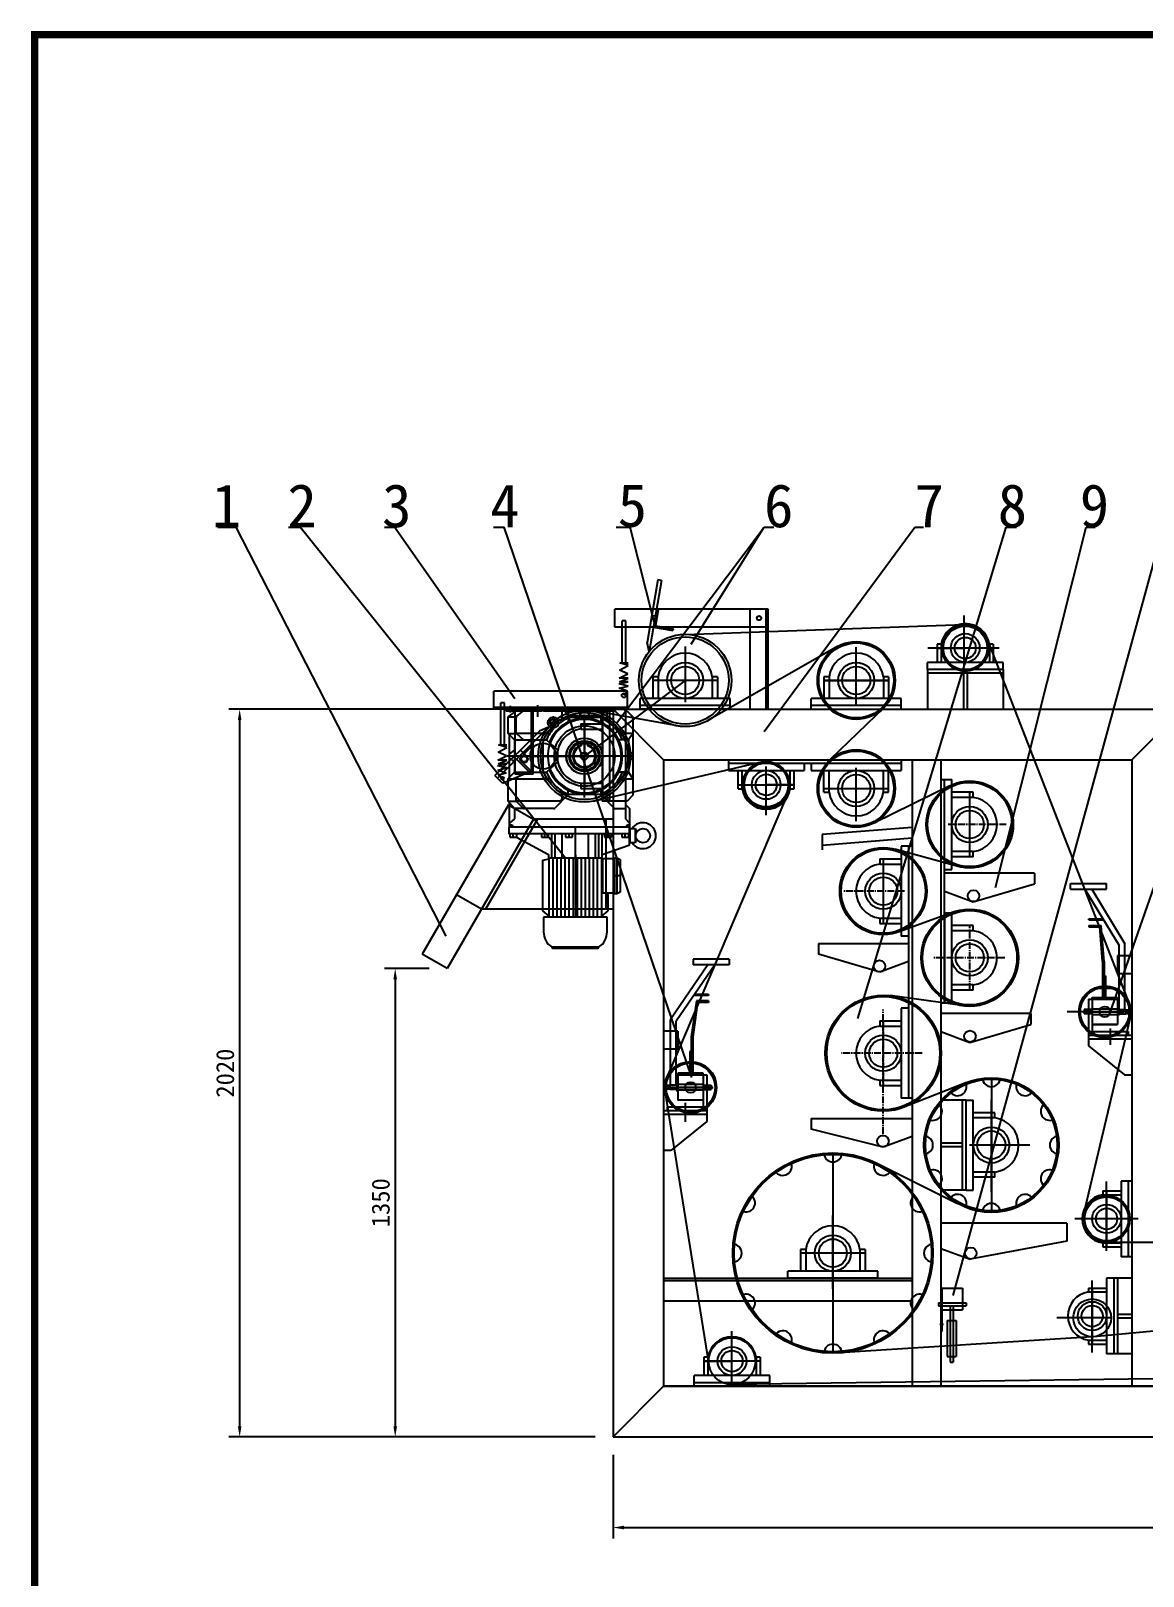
# Model space of a CAD drawing. Header units: millimetres. Extents: x 354 to 12360, y 282 to 8863.
# Drawn here: x 354 to 3442, y 4573 to 8863 of the extents above; entities that cross this region are included whole.
import ezdxf

# ---------------------------------------------------------------- set-up
doc = ezdxf.new("R2010")
doc.units = ezdxf.units.MM
doc.linetypes.add('CENTER2', pattern=[28.575, 19.05, -3.175, 3.175, -3.175])
doc.linetypes.add('DASHDOT', pattern=[390.789474, 195.394737, -97.697368, 0, -97.697368])
for name, color, linetype in [('LC-004-002-----0', 7, 'Continuous'), ('LC-005-008-----0', 7, 'Continuous'), ('LC-007-006-MLN-0', 7, 'Continuous')]:
    doc.layers.add(name, color=color, linetype=linetype)
doc.styles.get("Standard").update_dxf_attribs({"font": ''})
doc.styles.get('Standard').set_extended_font_data('SimSun')
doc.dimstyles.new('ISO-25', dxfattribs={"dimtxt": 200, "dimasz": 180, "dimexe": 30, "dimexo": 50, "dimgap": 15, "dimtad": 1, "dimtxsty": 'Standard', "dimcen": 2.5, "dimadec": 0, "dimazin": 0, "dimtfac": 1, "dimtmove": 0, "dimatfit": 3, "dimfxl": 0, "dimarcsym": 0})

# ---------------------------------------------------------------- blocks, each defined once
blk = doc.blocks.new('*D2')
at = {"color": 0, "lineweight": -2, "transparency": 16777216}
for p, q in [((1970.7, 4909.7), (1970.7, 4677.6)), ((6510.7, 4909.7), (6510.7, 4677.6)), ((2000.7, 4707.6), (6480.7, 4707.6))]:
    blk.add_line(p, q, dxfattribs=at)
at = {"color": 0, "transparency": 16777216}
for points in [[(2000.7, 4712.6), (2000.7, 4702.6), (1970.7, 4707.6)], [(6480.7, 4712.6), (6480.7, 4702.6), (6510.7, 4707.6)]]:
    blk.add_solid(points, dxfattribs=at)
at = {"layer": 'Defpoints', "color": 0, "transparency": 16777216}
for p in [(1970.7, 4959.7), (6510.7, 4959.7), (6510.7, 4707.6)]:
    blk.add_point(p, dxfattribs=at)
at = {"color": 0, "transparency": 16777216, "insert": (4240.7, 4747.6), "char_height": 50, "attachment_point": 5}
blk.add_mtext('4540', dxfattribs=at)
blk = doc.blocks.new('*D4')
at = {"color": 0, "lineweight": -2, "transparency": 16777216}
for p, q in [((1920.7, 6979.7), (903.9, 6979.7)), ((933.9, 6949.7), (933.9, 4989.1)), ((1920.7, 4959.1), (903.9, 4959.1))]:
    blk.add_line(p, q, dxfattribs=at)
at = {"color": 0, "transparency": 16777216}
for points in [[(928.9, 6949.7), (938.9, 6949.7), (933.9, 6979.7)], [(928.9, 4989.1), (938.9, 4989.1), (933.9, 4959.1)]]:
    blk.add_solid(points, dxfattribs=at)
at = {"layer": 'Defpoints', "color": 0, "transparency": 16777216}
for p in [(1970.7, 6979.7), (933.9, 4959.1), (1970.7, 4959.1)]:
    blk.add_point(p, dxfattribs=at)
at = {"color": 0, "transparency": 16777216, "insert": (893.9, 5969.4), "char_height": 50, "attachment_point": 5, "rotation": 90}
blk.add_mtext('2020', dxfattribs=at)
blk = doc.blocks.new('*D6')
at = {"color": 0, "lineweight": -2, "transparency": 16777216}
for p, q in [((1460.2, 6260.1), (1335.7, 6260.1)), ((1365.7, 6230.1), (1365.7, 4989.1)), ((1460.2, 4959.1), (1335.7, 4959.1))]:
    blk.add_line(p, q, dxfattribs=at)
at = {"color": 0, "transparency": 16777216}
for points in [[(1360.7, 6230.1), (1370.7, 6230.1), (1365.7, 6260.1)], [(1360.7, 4989.1), (1370.7, 4989.1), (1365.7, 4959.1)]]:
    blk.add_solid(points, dxfattribs=at)
at = {"layer": 'Defpoints', "color": 0, "transparency": 16777216}
for p in [(1510.2, 6260.1), (1365.7, 4959.1), (1510.2, 4959.1)]:
    blk.add_point(p, dxfattribs=at)
at = {"color": 0, "transparency": 16777216, "insert": (1325.7, 5609.6), "char_height": 50, "attachment_point": 5, "rotation": 90}
blk.add_mtext('1350', dxfattribs=at)

msp = doc.modelspace()

# ---------------------------------------------------------------- linework, layer by layer
at = {"color": 40, "true_color": 0xf8d731}
for p, q in [((873.351, 7485.182), (924.429, 7485.182)), ((1507.538, 6349.744), (924.429, 7485.182)), ((1069.834, 7485.182), (1101.627, 7485.182)), ((1837.93, 6567.237), (1101.627, 7485.182)), ((1335.935, 7485.182), (1363.894, 7485.182)), ((1697.778, 7008.984), (1363.894, 7485.182)), ((1638.67, 7485.182), (1668.242, 7485.182)), ((2188.955, 5957.073), (1668.242, 7485.182)), ((1978.975, 7485.182), (2018.371, 7485.182)), ((1980.149, 6941.304), (2389.625, 7485.182)), ((2084.901, 7221.979), (2018.371, 7485.182)), ((2187.417, 7160.528), (2388.679, 7484.149)), ((2389.625, 7485.182), (2416.886, 7485.182)), ((2390.008, 6917.669), (2808.179, 7485.182)), ((2649.762, 6121.201), (3062.033, 7485.182)), ((2808.179, 7485.182), (2832.124, 7485.182)), ((2914.389, 5351.978), (3499.074, 7485.182)), ((3032.151, 6485.173), (3283.972, 7485.182)), ((3062.033, 7485.182), (3090.766, 7485.182)), ((3283.972, 7485.182), (3309.141, 7485.182)), ((3348.398, 6131.737), (3821.273, 7485.182))]:
    msp.add_line(p, q, dxfattribs=at)
at = {"color": 7}
for p, q in [((2094.949, 7338.724), (2064.935, 7165.227)), ((2104.803, 7337.02), (2070.71, 7139.947)), ((2104.803, 7337.02), (2094.949, 7338.724)), ((1975.71, 7207.737), (1975.71, 7257.737)), ((2400.71, 7257.737), (1975.71, 7257.737)), ((2095.887, 7256.153), (2088.216, 7211.811)), ((2090.961, 7257.005), (2095.887, 7256.153)), ((2350.71, 6979.737), (2350.71, 7257.737)), ((2395.71, 6979.737), (2395.71, 7257.737)), ((2400.71, 6979.737), (2400.71, 7257.737)), ((1995.671, 7108.636), (1995.71, 7225.248)), ((2005.71, 7225.244), (1995.71, 7225.248)), ((2005.671, 7108.633), (2005.71, 7225.244)), ((2092.683, 7237.631), (2077.903, 7240.188)), ((2088.216, 7211.811), (2137.485, 7203.288)), ((2170.71, 7187.737), (2944.911, 7214.65)), ((2945.71, 7099.991), (2945.71, 7239.8)), ((2395.71, 7207.737), (1975.71, 7207.737)), ((2070.71, 7139.947), (2064.935, 7165.227)), ((2082.437, 7207.737), (2136.632, 7198.361)), ((2137.485, 7203.288), (2136.632, 7198.361)), ((3009.579, 7171.295), (3399.133, 6173.817)), ((2170.71, 7154.284), (2170.71, 6999.461)), ((2594.203, 7154.663), (2233.65, 6948.28)), ((2645.71, 6993.289), (2645.71, 7152.502)), ((3042.684, 7149.737), (2844.749, 7149.737)), ((2870.396, 7160.325), (2870.396, 7109.737)), ((2881.34, 7160.325), (2870.396, 7160.325)), ((3026.12, 7149.737), (2870.396, 7149.737)), ((2870.396, 7149.737), (2943.202, 7149.737)), ((2881.34, 7160.325), (2881.34, 7109.737)), ((2943.202, 7149.737), (2948.217, 7149.737)), ((3026.12, 7160.325), (3015.176, 7160.325)), ((3015.176, 7160.325), (3015.176, 7109.737)), ((3026.12, 7160.325), (3026.12, 7109.737)), ((1988.338, 7088.097), (2012.32, 7101.104)), ((2011.634, 7077.828), (1988.338, 7088.097)), ((1989.023, 7108.634), (2012.32, 7108.634)), ((2012.32, 7101.104), (1989.023, 7108.634)), ((2843.258, 7089.737), (2843.258, 7109.737)), ((3053.258, 7109.737), (2843.258, 7109.737)), ((2843.258, 7089.737), (2843.258, 6979.737)), ((3053.258, 7089.737), (2843.258, 7089.737)), ((3053.258, 7079.737), (2843.258, 7079.737)), ((2943.258, 7079.737), (2943.258, 6979.737)), ((2953.258, 7079.737), (2953.258, 6979.737)), ((3053.258, 7089.737), (3053.258, 7109.737)), ((3053.258, 7089.737), (3053.258, 6979.737)), ((2170.71, 7059.737), (1891.012, 6849.737)), ((1987.653, 7066.19), (2011.634, 7077.828)), ((2012.32, 7066.19), (1987.653, 7066.19)), ((1987.653, 7050.445), (2012.32, 7055.922)), ((2012.32, 7044.284), (1987.653, 7050.445)), ((1987.653, 7038.123), (2012.32, 7044.284)), ((2010.71, 7029.737), (1987.653, 7038.123)), ((1988.338, 7055.922), (2012.32, 7066.19)), ((2012.32, 7055.922), (1988.338, 7055.922)), ((2095.528, 7069.737), (2081.082, 7069.737)), ((2081.082, 7069.737), (2081.082, 7009.737)), ((2260.338, 7059.737), (2081.082, 7059.737)), ((2095.528, 7069.737), (2095.528, 7009.737)), ((2245.891, 7069.737), (2245.891, 7009.737)), ((2260.338, 7069.737), (2245.891, 7069.737)), ((2260.338, 7069.737), (2260.338, 7009.737)), ((2570.528, 7069.737), (2556.082, 7069.737)), ((2556.082, 7069.737), (2556.082, 7009.737)), ((2735.338, 7059.737), (2556.082, 7059.737)), ((2556.082, 7059.737), (2735.338, 7059.737)), ((2570.528, 7069.737), (2570.528, 7009.737)), ((2720.891, 7069.737), (2720.891, 7009.737)), ((2735.338, 7069.737), (2720.891, 7069.737)), ((2735.338, 7069.737), (2735.338, 7009.737)), ((1639.107, 6984.737), (1639.107, 7029.737)), ((2010.71, 7029.737), (1639.107, 7029.737)), ((1659.074, 6881.106), (1659.112, 6997.718)), ((1669.112, 6997.715), (1659.112, 6997.718)), ((1669.074, 6881.103), (1669.112, 6997.715)), ((2010.71, 7029.737), (2000.71, 7018.346)), ((2010.71, 6979.737), (2010.71, 7029.737)), ((2045.71, 6979.737), (2045.71, 7009.737)), ((2295.71, 7009.737), (2045.71, 7009.737)), ((2295.71, 6979.737), (2295.71, 7009.737)), ((2520.71, 6979.737), (2520.71, 7009.737)), ((2770.71, 7009.737), (2520.71, 7009.737)), ((2770.71, 6979.737), (2770.71, 7009.737)), ((1639.106, 6979.737), (1639.107, 6984.737)), ((2010.71, 6979.737), (1639.106, 6979.737)), ((2010.71, 6984.737), (1639.107, 6984.737)), ((1673.711, 6974.737), (1673.711, 6979.737)), ((1773.711, 6974.737), (1673.711, 6974.737)), ((1679.315, 6958.737), (1702.315, 6975.737)), ((1679.315, 6912.737), (1679.315, 6958.737)), ((1679.315, 6958.737), (1701.315, 6958.737)), ((1685.711, 6971.178), (1685.711, 6989.005)), ((1698.711, 6799.737), (1698.711, 6974.737)), ((1701.315, 6915.036), (1701.315, 6956.351)), ((1702.315, 6975.737), (1715.315, 6975.737)), ((1703.169, 6960.238), (1722.315, 6975.737)), ((1715.315, 6975.737), (1724.315, 6984.737)), ((1722.315, 6975.737), (1715.315, 6975.737)), ((1724.315, 6984.737), (1768.315, 6984.737)), ((1743.711, 6799.737), (1743.711, 6974.737)), ((1748.711, 6799.737), (1748.711, 6974.737)), ((1761.711, 6958.256), (1761.711, 6991.199)), ((1768.315, 6984.737), (1777.315, 6975.737)), ((1773.711, 6974.737), (1773.711, 6979.737)), ((1777.315, 6975.737), (1947.272, 6975.737)), ((1799.407, 6951.237), (1794.5, 6942.737)), ((1809.223, 6951.237), (1799.407, 6951.237)), ((1804.315, 6960.737), (1804.315, 6924.737)), ((1814.13, 6942.737), (1809.223, 6951.237)), ((1828.315, 6975.737), (1828.315, 6948.61)), ((1846.315, 6961.737), (1835.359, 6975.737)), ((1936.315, 6961.737), (1846.315, 6961.737)), ((1936.315, 6956.737), (1846.315, 6956.737)), ((1846.315, 6956.737), (1846.315, 6944.605)), ((1887.141, 6975.737), (1876.315, 6961.737)), ((1891.012, 6892.237), (1891.012, 6964.737)), ((1891.315, 6892.237), (1891.315, 6964.737)), ((1906.315, 6961.737), (1895.489, 6975.737)), ((2154.891, 6932.718), (1911.574, 6976.025)), ((1947.272, 6975.737), (1936.315, 6961.737)), ((1936.315, 6956.737), (1936.315, 6944.605)), ((1960.71, 6974.737), (1940.71, 6974.737)), ((1940.71, 6974.737), (1940.71, 6724.737)), ((1961.012, 6974.737), (1941.012, 6974.737)), ((1941.012, 6974.737), (1941.012, 6724.737)), ((1947.272, 6975.737), (1954.315, 6984.737)), ((1954.315, 6984.737), (1998.315, 6984.737)), ((1954.315, 6948.61), (1954.315, 6984.737)), ((1960.71, 6974.737), (1960.71, 6724.737)), ((1970.71, 6974.737), (1960.71, 6974.737)), ((1960.71, 6974.737), (1960.71, 6724.737)), ((1961.012, 6974.737), (1961.012, 6724.737)), ((1971.012, 6974.737), (1961.012, 6974.737)), ((1961.012, 6974.737), (1961.012, 6724.737)), ((1970.71, 6979.737), (2110.71, 6839.737)), ((1970.71, 6979.737), (1970.71, 4959.737)), ((1970.71, 6979.737), (3550.71, 6979.737)), ((1998.315, 6984.737), (2005.315, 6974.737)), ((2005.315, 6974.737), (2009.315, 6974.737)), ((2005.315, 6974.737), (2005.315, 6724.737)), ((2009.315, 6974.737), (2025.315, 6958.737)), ((2025.315, 6958.737), (2025.315, 6740.737)), ((2295.71, 6989.737), (2045.71, 6989.737)), ((2295.71, 6979.737), (2045.71, 6979.737)), ((2770.71, 6989.737), (2520.71, 6989.737)), ((2575.331, 6841.657), (2724.669, 6986.052)), ((3410.71, 6839.737), (3550.71, 6979.737)), ((1766.084, 6919.197), (1642.394, 6795.507)), ((1790.886, 6929.857), (1649.465, 6788.436)), ((1683.315, 6908.737), (1679.315, 6912.737)), ((1679.315, 6912.737), (1701.315, 6912.737)), ((1683.315, 6790.737), (1683.315, 6908.737)), ((1683.315, 6908.737), (1697.315, 6894.737)), ((1792.441, 6912.737), (1701.315, 6912.737)), ((1722.315, 6894.737), (1703.061, 6911.24)), ((1790.886, 6929.857), (1766.084, 6919.197)), ((1786.315, 6942.737), (1822.315, 6942.737)), ((1794.5, 6942.737), (1799.407, 6934.237)), ((1799.407, 6934.237), (1809.223, 6934.237)), ((1809.223, 6934.237), (1814.13, 6942.737)), ((1880.71, 6939.365), (1880.71, 6924.918)), ((1880.71, 6939.365), (1940.71, 6939.365)), ((1880.71, 6924.918), (1940.71, 6924.918)), ((1881.012, 6939.365), (1881.012, 6924.918)), ((1881.012, 6939.365), (1941.012, 6939.365)), ((1881.012, 6924.918), (1941.012, 6924.918)), ((1890.71, 6939.365), (1890.71, 6760.109)), ((1891.012, 6939.365), (1891.012, 6760.109)), ((2025.315, 6912.737), (1990.189, 6912.737)), ((2025.315, 6912.737), (2013.315, 6894.737)), ((1651.74, 6860.567), (1675.722, 6873.574)), ((1652.425, 6881.105), (1675.722, 6881.105)), ((1675.722, 6873.574), (1652.425, 6881.105)), ((1683.315, 6854.911), (1697.315, 6865.737)), ((1697.315, 6894.737), (1697.315, 6804.737)), ((1697.315, 6894.737), (1785.485, 6894.737)), ((1741.389, 6873.289), (1709.569, 6841.469)), ((1713.105, 6866.218), (1730.782, 6848.54)), ((1737.853, 6876.824), (1741.389, 6873.289)), ((1776.315, 6810.737), (1776.315, 6882.737)), ((1785.485, 6894.737), (1816.315, 6866.737)), ((1816.315, 6866.737), (1816.315, 6832.737)), ((1900.012, 6884.137), (1882.012, 6884.137)), ((1882.012, 6884.137), (1882.012, 6878.355)), ((1900.315, 6884.137), (1882.315, 6884.137)), ((1882.315, 6884.137), (1882.315, 6878.355)), ((1891.012, 6895.237), (1891.012, 6804.237)), ((1891.315, 6895.237), (1891.315, 6804.237)), ((1900.012, 6884.137), (1900.012, 6878.355)), ((1900.315, 6884.137), (1900.315, 6878.355)), ((2013.315, 6894.737), (1986.183, 6894.737)), ((2013.315, 6894.737), (2013.315, 6804.737)), ((2013.315, 6865.737), (2025.315, 6854.911)), ((1651.055, 6838.661), (1675.036, 6850.299)), ((1675.722, 6838.661), (1651.055, 6838.661)), ((1651.055, 6822.916), (1675.722, 6828.392)), ((1675.722, 6816.755), (1651.055, 6822.916)), ((1675.036, 6850.299), (1651.74, 6860.567)), ((1651.74, 6828.392), (1675.722, 6838.661)), ((1675.722, 6828.392), (1651.74, 6828.392)), ((1848.815, 6849.737), (1676.315, 6849.737)), ((1697.315, 6833.737), (1683.315, 6844.562)), ((1702.498, 6841.469), (1737.853, 6806.114)), ((1709.569, 6841.469), (1741.389, 6809.649)), ((1816.315, 6832.737), (1785.485, 6804.737)), ((1802.313, 6849.737), (1948.129, 6849.737)), ((1802.616, 6849.737), (1948.432, 6849.737)), ((1936.512, 6849.737), (1845.512, 6849.737)), ((1936.815, 6849.737), (1845.815, 6849.737)), ((1916.614, 6724.385), (2382.926, 6833.467)), ((2028.012, 6849.737), (1933.512, 6849.737)), ((2028.315, 6849.737), (1933.815, 6849.737)), ((2025.315, 6844.562), (2013.315, 6833.737)), ((2110.71, 6839.737), (2198.439, 6839.737)), ((2110.71, 6839.737), (3410.71, 6839.737)), ((2110.71, 6839.737), (2110.71, 5099.737)), ((2290.71, 6839.737), (2290.71, 6809.737)), ((2290.71, 6829.737), (2500.71, 6829.737)), ((2290.71, 6829.737), (2770.71, 6829.737)), ((2500.71, 6829.737), (2500.71, 6809.737)), ((2520.71, 6829.737), (2520.71, 6809.737)), ((2520.71, 6829.737), (2770.71, 6829.737)), ((2770.71, 6839.737), (2770.71, 6809.737)), ((2800.71, 6839.737), (2800.71, 5099.737)), ((2880.71, 6839.737), (2880.71, 5099.737)), ((3410.71, 6839.737), (3410.71, 5099.737)), ((1663.607, 6774.294), (1642.394, 6795.507)), ((1651.055, 6810.593), (1675.722, 6816.755)), ((1674.112, 6802.207), (1651.055, 6810.593)), ((1674.112, 6802.207), (1652.717, 6796.279)), ((1652.717, 6796.279), (1663.607, 6788.436)), ((1663.607, 6774.294), (1737.853, 6806.114)), ((1679.315, 6786.737), (1683.315, 6790.737)), ((1679.315, 6724.737), (1679.315, 6786.737)), ((1679.315, 6786.737), (1701.315, 6786.737)), ((1697.315, 6804.737), (1683.315, 6790.737)), ((1697.315, 6804.737), (1785.485, 6804.737)), ((1748.711, 6799.737), (1698.711, 6799.737)), ((1701.315, 6786.737), (1792.441, 6786.737)), ((1701.315, 6726.808), (1701.315, 6784.437)), ((1703.061, 6788.233), (1722.315, 6804.737)), ((1741.389, 6809.649), (1737.853, 6806.114)), ((1891.012, 6734.737), (1891.012, 6807.237)), ((1891.315, 6734.737), (1891.315, 6807.237)), ((2013.315, 6804.737), (1986.183, 6804.737)), ((1990.189, 6786.737), (2025.315, 6786.737)), ((2013.315, 6804.737), (2025.315, 6786.737)), ((2290.71, 6809.737), (2500.71, 6809.737)), ((2317.848, 6759.148), (2317.848, 6809.737)), ((2328.792, 6759.148), (2328.792, 6809.737)), ((2395.71, 6685.77), (2395.71, 6821.094)), ((2462.627, 6759.148), (2462.627, 6809.737)), ((2473.572, 6759.148), (2473.572, 6809.737)), ((2520.71, 6809.737), (2770.71, 6809.737)), ((2556.082, 6749.737), (2556.082, 6809.737)), ((2570.528, 6749.737), (2570.528, 6809.737)), ((2645.71, 6668.855), (2645.71, 6816.865)), ((2720.891, 6749.737), (2720.891, 6809.737)), ((2735.338, 6749.737), (2735.338, 6809.737)), ((2880.71, 6784.737), (2910.71, 6784.737)), ((2890.71, 6534.737), (2890.71, 6784.737)), ((2890.71, 6164.737), (2890.71, 6784.737)), ((2910.71, 6534.737), (2910.71, 6784.737)), ((1846.315, 6742.737), (1808.78, 6705.201)), ((1828.315, 6750.863), (1828.315, 6729.737)), ((1846.315, 6742.737), (1846.315, 6754.868)), ((1936.315, 6742.737), (1846.315, 6742.737)), ((1880.71, 6774.555), (1880.71, 6760.109)), ((1880.71, 6774.555), (1940.71, 6774.555)), ((1880.71, 6760.109), (1940.71, 6760.109)), ((1881.012, 6774.555), (1881.012, 6760.109)), ((1881.012, 6774.555), (1941.012, 6774.555)), ((1881.012, 6760.109), (1941.012, 6760.109)), ((1936.315, 6754.868), (1936.315, 6742.737)), ((1936.315, 6742.737), (1973.851, 6705.201)), ((1954.315, 6729.737), (1954.315, 6750.863)), ((2025.315, 6740.737), (2009.315, 6724.737)), ((2451.916, 6737.09), (2123.911, 5966.681)), ((2317.848, 6769.737), (2473.572, 6769.737)), ((2317.848, 6759.148), (2328.792, 6759.148)), ((2400.765, 6769.737), (2395.75, 6769.737)), ((2473.572, 6769.737), (2400.765, 6769.737)), ((2462.627, 6759.148), (2473.572, 6759.148)), ((2556.082, 6759.737), (2735.338, 6759.737)), ((2556.082, 6749.737), (2570.528, 6749.737)), ((2905.148, 6767.226), (2696.39, 6664.366)), ((2720.891, 6749.737), (2735.338, 6749.737)), ((2970.71, 6749.365), (2910.71, 6749.365)), ((2960.71, 6570.109), (2960.71, 6749.365)), ((2970.71, 6734.918), (2970.71, 6749.365)), ((1680.295, 6714.737), (1440.879, 6300.055)), ((1683.315, 6720.07), (1679.315, 6724.737)), ((1679.315, 6724.737), (1701.315, 6724.737)), ((1680.295, 6714.737), (1749.577, 6674.737)), ((1683.315, 6652.737), (1683.315, 6720.07)), ((1683.315, 6720.07), (1697.315, 6703.737)), ((1697.315, 6703.737), (1697.315, 6675.737)), ((1722.315, 6703.737), (1697.315, 6703.737)), ((1823.315, 6724.737), (1701.315, 6724.737)), ((1720.851, 6705.201), (1702.78, 6723.272)), ((1805.244, 6703.737), (1724.386, 6703.737)), ((1970.71, 6724.737), (1940.71, 6724.737)), ((1971.012, 6724.737), (1941.012, 6724.737)), ((2005.315, 6724.737), (1959.315, 6724.737)), ((1977.386, 6703.737), (2005.315, 6703.737)), ((2009.315, 6724.737), (2005.315, 6724.737)), ((2005.315, 6724.737), (2005.315, 6715.737)), ((2005.315, 6715.737), (2016.315, 6703.737)), ((2005.315, 6715.737), (2005.315, 6675.737)), ((2016.315, 6703.737), (2016.315, 6657.737)), ((2970.71, 6734.918), (2910.71, 6734.918)), ((1749.577, 6674.737), (1510.161, 6260.055)), ((1761.124, 6674.737), (1616.787, 6424.737)), ((2016.315, 6652.737), (1681.315, 6652.737)), ((1681.315, 6652.737), (1681.315, 6633.737)), ((1697.315, 6675.737), (1683.315, 6663.237)), ((1688.315, 6657.737), (1683.315, 6657.737)), ((1970.71, 6674.737), (1749.577, 6674.737)), ((1865.815, 6567.237), (1865.815, 6654.874)), ((1970.71, 6674.737), (1940.71, 6674.737)), ((1950.71, 6674.737), (1950.71, 6424.737)), ((1970.71, 6674.737), (1970.71, 6424.737)), ((2005.315, 6675.737), (2016.315, 6663.237)), ((2016.315, 6657.737), (2011.315, 6657.737)), ((2016.315, 6657.737), (2016.315, 6652.737)), ((2018.315, 6648.737), (2016.315, 6652.737)), ((2016.315, 6604.737), (2016.315, 6652.737)), ((2800.71, 6651.737), (2550.71, 6631.737)), ((2800.71, 6661.737), (2800.71, 6631.737)), ((1681.315, 6633.737), (1686.315, 6633.737)), ((1703.115, 6633.737), (1683.515, 6633.737)), ((1683.515, 6633.737), (1683.515, 6624.937)), ((1683.515, 6624.937), (1703.115, 6624.937)), ((2016.315, 6633.737), (1686.315, 6633.737)), ((1693.315, 6623.617), (1693.315, 6635.057)), ((1702.385, 6624.937), (1791.315, 6576.237)), ((1703.115, 6624.937), (1703.115, 6633.737)), ((1771.515, 6633.737), (1771.515, 6624.937)), ((1791.115, 6633.737), (1771.515, 6633.737)), ((1771.515, 6624.937), (1791.115, 6624.937)), ((1781.315, 6623.617), (1781.315, 6635.057)), ((1791.115, 6624.937), (1791.115, 6633.737)), ((1800.815, 6567.237), (1800.815, 6630.737)), ((1809.394, 6567.237), (1809.394, 6633.737)), ((1829.411, 6567.237), (1829.411, 6633.737)), ((1858.115, 6633.737), (1838.515, 6633.737)), ((1838.515, 6633.737), (1838.515, 6624.937)), ((1838.515, 6624.937), (1858.115, 6624.937)), ((1848.315, 6623.617), (1848.315, 6635.057)), ((1858.115, 6624.937), (1858.115, 6633.737)), ((1902.219, 6567.237), (1902.219, 6633.737)), ((1922.236, 6567.237), (1922.236, 6633.737)), ((1930.815, 6567.237), (1930.815, 6630.737)), ((1940.315, 6576.237), (1940.315, 6630.737)), ((1946.515, 6633.737), (1946.515, 6624.937)), ((1966.115, 6633.737), (1946.515, 6633.737)), ((1946.515, 6624.937), (1966.115, 6624.937)), ((1956.315, 6623.617), (1956.315, 6635.057)), ((1966.115, 6624.937), (1966.115, 6633.737)), ((2014.115, 6633.737), (1994.515, 6633.737)), ((1994.515, 6633.737), (1994.515, 6624.937)), ((1994.515, 6624.937), (2014.115, 6624.937)), ((2004.315, 6623.617), (2004.315, 6635.057)), ((2014.115, 6624.937), (2014.115, 6633.737)), ((2016.315, 6604.737), (2018.315, 6608.737)), ((2018.315, 6608.737), (2018.315, 6648.737)), ((2018.315, 6648.737), (2023.382, 6648.737)), ((2018.315, 6608.737), (2018.315, 6648.737)), ((2023.382, 6608.737), (2018.315, 6608.737)), ((2023.382, 6648.737), (2032.315, 6648.737)), ((2032.315, 6608.737), (2023.382, 6608.737)), ((2032.315, 6648.737), (2035.315, 6637.455)), ((2032.315, 6648.737), (2032.315, 6608.737)), ((2035.315, 6620.019), (2032.315, 6608.737)), ((2550.71, 6631.737), (2550.71, 6589.448)), ((2800.71, 6621.641), (2550.71, 6601.641)), ((1791.315, 6576.237), (1791.315, 6567.237)), ((1791.315, 6567.237), (1940.315, 6567.237)), ((1793.315, 6567.237), (1938.315, 6567.237)), ((1793.315, 6564.237), (1793.315, 6567.237)), ((1804.469, 6402.737), (1804.469, 6567.237)), ((1815.623, 6402.737), (1815.623, 6567.237)), ((1826.777, 6402.737), (1826.777, 6567.237)), ((1837.93, 6402.737), (1837.93, 6567.237)), ((1849.084, 6402.737), (1849.084, 6567.237)), ((1860.238, 6402.737), (1860.238, 6567.237)), ((1865.815, 6575.487), (1865.815, 6402.737)), ((1871.392, 6402.737), (1871.392, 6567.237)), ((1882.546, 6402.737), (1882.546, 6567.237)), ((1893.7, 6402.737), (1893.7, 6567.237)), ((1904.853, 6402.737), (1904.853, 6567.237)), ((1916.007, 6402.737), (1916.007, 6567.237)), ((1927.161, 6402.737), (1927.161, 6567.237)), ((1938.315, 6567.237), (1938.315, 6564.237)), ((1940.315, 6576.237), (2014.299, 6601.937)), ((1940.315, 6567.237), (1940.315, 6576.237)), ((1942.537, 6565.237), (1974.815, 6565.237)), ((1942.537, 6469.237), (1942.537, 6565.237)), ((1974.815, 6567.237), (1980.815, 6567.237)), ((1974.815, 6467.237), (1974.815, 6567.237)), ((1974.815, 6565.237), (1974.815, 6469.237)), ((1980.815, 6567.237), (1989.815, 6562.237)), ((1980.815, 6567.237), (1980.815, 6467.237)), ((2016.315, 6604.77), (2016.315, 6604.737)), ((2928.346, 6543.145), (2752.459, 6591.497)), ((2800.71, 6599.737), (2770.71, 6599.737)), ((2770.71, 6599.737), (2770.71, 6349.737)), ((2790.71, 6599.737), (2790.71, 6349.737)), ((2790.71, 6599.737), (2790.71, 5899.737)), ((2970.71, 6584.555), (2910.71, 6584.555)), ((2970.71, 6570.109), (2910.71, 6570.109)), ((2970.71, 6570.109), (2970.71, 6584.555)), ((1775.315, 6561.063), (1793.315, 6564.237)), ((1775.315, 6420.341), (1775.315, 6561.063)), ((1793.315, 6405.237), (1793.315, 6564.237)), ((1938.315, 6564.237), (1942.537, 6563.492)), ((1938.315, 6564.237), (1938.315, 6405.237)), ((1989.815, 6562.237), (1989.815, 6472.237)), ((2710.71, 6564.365), (2710.71, 6549.918)), ((2710.71, 6564.365), (2770.71, 6564.365)), ((2710.71, 6549.918), (2770.71, 6549.918)), ((2720.71, 6564.365), (2720.71, 6385.109)), ((2890.71, 6534.737), (2910.71, 6534.737)), ((3140.71, 6524.737), (2890.71, 6524.737)), ((3140.71, 6524.737), (3140.71, 6494.737)), ((1992.815, 6517.237), (1974.815, 6517.237)), ((2970.71, 6444.737), (3140.71, 6494.737)), ((3240.046, 6479.737), (3240.046, 6495.737)), ((3240.046, 6495.737), (3340.046, 6495.737)), ((3240.046, 6479.737), (3340.046, 6479.737)), ((3280.683, 6479.737), (3375.71, 6323.495)), ((3299.41, 6479.737), (3391.71, 6327.978)), ((3340.046, 6479.737), (3340.046, 6495.737)), ((1605.24, 6424.737), (1535.958, 6464.737)), ((1974.815, 6469.237), (1942.537, 6469.237)), ((1956.315, 6469.237), (1956.315, 6420.341)), ((1980.815, 6467.237), (1974.815, 6467.237)), ((1989.815, 6472.237), (1980.815, 6467.237)), ((2890.71, 6474.737), (2970.71, 6444.737)), ((1970.71, 6424.737), (1605.24, 6424.737)), ((1793.315, 6405.237), (1775.315, 6420.341)), ((1953.815, 6402.737), (1777.815, 6402.737)), ((1777.815, 6402.737), (1777.815, 6361.737)), ((1793.315, 6402.737), (1793.315, 6405.237)), ((1956.315, 6420.341), (1938.315, 6405.237)), ((1938.315, 6405.237), (1938.315, 6402.737)), ((1953.815, 6361.737), (1953.815, 6402.737)), ((2710.71, 6399.555), (2710.71, 6385.109)), ((2710.71, 6399.555), (2770.71, 6399.555)), ((2917.38, 6417.594), (2762.121, 6361.044)), ((2890.71, 6414.737), (2910.71, 6414.737)), ((2890.71, 6414.737), (2890.71, 6164.737)), ((2910.71, 6164.737), (2910.71, 6414.737)), ((3291.713, 6397.737), (3330.555, 6397.737)), ((3291.713, 6394.737), (3291.713, 6397.737)), ((3291.713, 6394.737), (3332.38, 6394.737)), ((2710.71, 6385.109), (2770.71, 6385.109)), ((2970.71, 6379.365), (2910.71, 6379.365)), ((2970.71, 6364.918), (2910.71, 6364.918)), ((2970.71, 6364.918), (2970.71, 6379.365)), ((3291.713, 6379.737), (3325.7, 6379.737)), ((3291.713, 6379.737), (3291.713, 6375.737)), ((3291.713, 6375.737), (3322.008, 6375.737)), ((3297.713, 6379.737), (3297.713, 6375.737)), ((3310.713, 6379.737), (3310.713, 6375.737)), ((3329.722, 6279.417), (3322.008, 6375.737)), ((3333.71, 6279.737), (3325.7, 6379.737)), ((1800.315, 6319.737), (1931.315, 6319.737)), ((1803.315, 6316.737), (1928.315, 6316.737)), ((2540.71, 6329.737), (2790.71, 6329.737)), ((2540.71, 6329.737), (2540.71, 6299.737)), ((2790.71, 6349.737), (2770.71, 6349.737)), ((2790.71, 6349.737), (2790.71, 6249.737)), ((3375.71, 6145.737), (3375.71, 6323.495)), ((3391.71, 6145.737), (3391.71, 6327.978)), ((1510.161, 6260.055), (1440.879, 6300.055)), ((2233.491, 6269.737), (2129.71, 6118.456)), ((2252.894, 6269.737), (2145.71, 6113.495)), ((2292.894, 6285.737), (2192.894, 6285.737)), ((2192.894, 6285.737), (2192.894, 6269.737)), ((2292.894, 6269.737), (2192.894, 6269.737)), ((2292.894, 6285.737), (2292.894, 6269.737)), ((2710.71, 6249.737), (2540.71, 6299.737)), ((2790.71, 6279.737), (2710.71, 6249.737)), ((3329.71, 6279.737), (3329.71, 6179.737)), ((3333.71, 6279.737), (3333.71, 6179.737)), ((3370.71, 6295.737), (3410.71, 6295.737)), ((3370.71, 6295.737), (3370.71, 6245.737)), ((3410.71, 6264.737), (3410.71, 6004.737)), ((3410.71, 6264.737), (3410.71, 6004.737)), ((3333.71, 6239.737), (3337.71, 6239.737)), ((3337.71, 6239.737), (3337.71, 6179.737)), ((3370.71, 6245.737), (3410.71, 6245.737)), ((2235.71, 6184.737), (2194.583, 6184.737)), ((2235.71, 6187.737), (2196.641, 6187.737)), ((2235.71, 6187.737), (2235.71, 6184.737)), ((2952.837, 6154.966), (2739.432, 6184.644)), ((2970.71, 6214.555), (2910.71, 6214.555)), ((2970.71, 6200.109), (2910.71, 6200.109)), ((2970.71, 6200.109), (2970.71, 6214.555)), ((3300.71, 6179.737), (3370.71, 6179.737)), ((3300.71, 6174.737), (3300.71, 6179.737)), ((3351.519, 6204.737), (3316.783, 6204.737)), ((3370.71, 6174.737), (3370.71, 6179.737)), ((2201.71, 6169.737), (2187.71, 6069.737)), ((2205.189, 6165.737), (2191.71, 6069.458)), ((2235.71, 6169.737), (2201.71, 6169.737)), ((2235.71, 6165.737), (2205.189, 6165.737)), ((2215.71, 6169.737), (2215.71, 6165.737)), ((2228.71, 6169.737), (2228.71, 6165.737)), ((2235.71, 6169.737), (2235.71, 6165.737)), ((2790.71, 6149.737), (2770.71, 6149.737)), ((2770.71, 6149.737), (2770.71, 5899.737)), ((2880.71, 6164.737), (2910.71, 6164.737)), ((2880.71, 6154.737), (2880.71, 6101.496)), ((3390.71, 6139.737), (3230.777, 6139.737)), ((3300.71, 6145.737), (3278.71, 6145.737)), ((3278.71, 6145.737), (3278.71, 6133.737)), ((3300.71, 6144.237), (3278.71, 6144.237)), ((3290.71, 6174.737), (3370.71, 6174.737)), ((3290.71, 6174.737), (3290.71, 6044.737)), ((3370.71, 6174.737), (3300.71, 6174.737)), ((3300.71, 6174.737), (3300.71, 6074.737)), ((3300.71, 6147.737), (3370.71, 6147.737)), ((3300.71, 6139.737), (3370.71, 6139.737)), ((3370.71, 6174.737), (3370.71, 6104.737)), ((3370.71, 6149.737), (3373.71, 6149.737)), ((3370.71, 6139.737), (3388.555, 6139.737)), ((3373.71, 6149.737), (3373.71, 6129.737)), ((3373.71, 6149.737), (3373.71, 6129.737)), ((3373.71, 6145.737), (3393.71, 6145.737)), ((3393.71, 6145.737), (3393.71, 6133.737)), ((3393.71, 6144.737), (3401.71, 6144.737)), ((3393.71, 6143.737), (3401.71, 6143.737)), ((3393.71, 6135.737), (3401.71, 6135.737)), ((3401.71, 6144.737), (3401.71, 6134.737)), ((2129.71, 5935.737), (2129.71, 6118.456)), ((2145.71, 5935.737), (2145.71, 6113.495)), ((2710.71, 6114.365), (2710.71, 6099.918)), ((2710.71, 6114.365), (2770.71, 6114.365)), ((2710.71, 6099.918), (2770.71, 6099.918)), ((3130.71, 6134.737), (2880.71, 6134.737)), ((2960.71, 6054.737), (3130.71, 6104.737)), ((3130.71, 6134.737), (3130.71, 6104.737)), ((3130.71, 6134.737), (3130.71, 6104.737)), ((3405.698, 6122.837), (3277.838, 5581.593)), ((3300.71, 6135.237), (3278.71, 6135.237)), ((3300.71, 6133.737), (3278.71, 6133.737)), ((3300.71, 6131.737), (3370.71, 6131.737)), ((3370.71, 6104.737), (3300.71, 6104.737)), ((3300.71, 6104.737), (3370.71, 6104.737)), ((3350.71, 6093.762), (3350.71, 6047.96)), ((3370.71, 6129.737), (3373.71, 6129.737)), ((3373.71, 6133.737), (3393.71, 6133.737)), ((3393.71, 6134.737), (3401.71, 6134.737)), ((2150.71, 6085.737), (2110.71, 6085.737)), ((2110.71, 6085.737), (2110.71, 6035.737)), ((2110.71, 6054.737), (2110.71, 5794.737)), ((2110.71, 6054.737), (2110.71, 5794.737)), ((2150.71, 6085.737), (2150.71, 6035.737)), ((2187.71, 6069.737), (2187.71, 5969.737)), ((2191.71, 6069.458), (2191.71, 5969.737)), ((2880.71, 6084.737), (2960.71, 6054.737)), ((3290.71, 6074.737), (3410.71, 6074.737)), ((3290.71, 6064.737), (3410.71, 6064.737)), ((3300.71, 6084.737), (3400.71, 6084.737)), ((3400.71, 6084.737), (3400.71, 6074.737)), ((2150.71, 6035.737), (2110.71, 6035.737)), ((2187.71, 6029.737), (2183.71, 6029.737)), ((2183.71, 6029.737), (2183.71, 5969.737)), ((3290.71, 6044.737), (3390.71, 5964.737)), ((2150.71, 5964.737), (2150.71, 5969.737)), ((2220.71, 5969.737), (2150.71, 5969.737)), ((2150.71, 5964.737), (2150.71, 5894.737)), ((2220.71, 5964.737), (2150.71, 5964.737)), ((2220.71, 5964.737), (2150.71, 5964.737)), ((2150.71, 5964.737), (2220.71, 5964.737)), ((2220.71, 5964.737), (2220.71, 5969.737)), ((2220.71, 5964.737), (2220.71, 5874.737)), ((2220.71, 5964.737), (2230.71, 5964.737)), ((2230.71, 5964.737), (2230.71, 5864.737)), ((3390.71, 5964.737), (3410.71, 5964.737)), ((2119.71, 5934.737), (2119.71, 5924.737)), ((2127.71, 5934.737), (2119.71, 5934.737)), ((2127.71, 5933.737), (2119.71, 5933.737)), ((2127.71, 5925.737), (2119.71, 5925.737)), ((2127.71, 5924.737), (2119.71, 5924.737)), ((2127.71, 5935.737), (2127.71, 5923.737)), ((2147.71, 5935.737), (2127.71, 5935.737)), ((2147.71, 5923.737), (2127.71, 5923.737)), ((2130.71, 5929.737), (2218.439, 5929.737)), ((2130.71, 5929.737), (2218.439, 5929.737)), ((2150.71, 5929.737), (2132.864, 5929.737)), ((2147.71, 5939.737), (2147.71, 5919.737)), ((2147.71, 5939.737), (2147.71, 5919.737)), ((2150.71, 5939.737), (2147.71, 5939.737)), ((2150.71, 5939.737), (2150.71, 5919.737)), ((2220.71, 5937.737), (2150.71, 5937.737)), ((2246.416, 5929.737), (2150.71, 5929.737)), ((2220.71, 5929.737), (2150.71, 5929.737)), ((2220.71, 5921.737), (2150.71, 5921.737)), ((2220.71, 5937.737), (2220.71, 5921.737)), ((2220.71, 5935.737), (2242.71, 5935.737)), ((2220.71, 5934.237), (2242.71, 5934.237)), ((2220.71, 5925.237), (2242.71, 5925.237)), ((2220.71, 5923.737), (2242.71, 5923.737)), ((2242.71, 5935.737), (2242.71, 5923.737)), ((2710.71, 5949.555), (2710.71, 5935.109)), ((2710.71, 5949.555), (2770.71, 5949.555)), ((2710.71, 5935.109), (2770.71, 5935.109)), ((2949.647, 5942.708), (2790.154, 5879.483)), ((3020.71, 5956.737), (3020.71, 5582.737)), ((2114.288, 5920.626), (2236.518, 5159.515)), ((2150.71, 5919.737), (2147.71, 5919.737)), ((2220.71, 5894.737), (2150.71, 5894.737)), ((2170.71, 5886.873), (2170.71, 5833.945)), ((2800.71, 5899.737), (2770.71, 5899.737)), ((2950.71, 5894.737), (2880.71, 5894.737)), ((2940.71, 5644.737), (2940.71, 5894.737)), ((2950.71, 5894.737), (2970.71, 5894.737)), ((2950.71, 5644.737), (2950.71, 5894.737)), ((2970.71, 5644.737), (2970.71, 5894.737)), ((3020.71, 5639.926), (3020.71, 5895.581)), ((2110.71, 5874.737), (2110.71, 5864.737)), ((2230.71, 5864.737), (2110.71, 5864.737)), ((2230.71, 5854.737), (2110.71, 5854.737)), ((2230.71, 5874.737), (2120.71, 5874.737)), ((2120.71, 5874.737), (2120.71, 5864.737)), ((2230.71, 5864.737), (2230.71, 5834.737)), ((2520.71, 5843.737), (2800.71, 5843.737)), ((2520.71, 5843.737), (2520.71, 5813.737)), ((2800.71, 5863.737), (2800.71, 5772.244)), ((3030.71, 5859.365), (2970.71, 5859.365)), ((3030.71, 5844.918), (2970.71, 5844.918)), ((3020.71, 5680.109), (3020.71, 5859.365)), ((3030.71, 5844.918), (3030.71, 5859.365)), ((2230.71, 5834.737), (2130.71, 5754.737)), ((2720.71, 5763.737), (2520.71, 5813.737)), ((2800.71, 5793.737), (2720.71, 5763.737)), ((2130.71, 5754.737), (2110.71, 5754.737)), ((2940.71, 5774.737), (2880.71, 5774.737)), ((2940.71, 5764.737), (2880.71, 5764.737)), ((3127.232, 5769.737), (2959.793, 5769.737)), ((2580.71, 5747.737), (2580.71, 5191.737)), ((2697.519, 5722.006), (2927.21, 5607.79)), ((3030.71, 5694.555), (2970.71, 5694.555)), ((3030.71, 5680.109), (2970.71, 5680.109)), ((3030.71, 5680.109), (3030.71, 5694.555)), ((3340.71, 5476.208), (3340.71, 5668.703)), ((3380.71, 5669.737), (3380.71, 5459.737)), ((3410.71, 5669.737), (3380.71, 5669.737)), ((3400.71, 5669.737), (3400.71, 5459.737)), ((3400.71, 5669.737), (3400.71, 5459.737)), ((2950.71, 5644.737), (2880.71, 5644.737)), ((2950.71, 5644.737), (2970.71, 5644.737)), ((3330.121, 5642.599), (3380.71, 5642.599)), ((3330.121, 5642.599), (3330.121, 5631.654)), ((3330.121, 5631.654), (3380.71, 5631.654)), ((3340.71, 5642.599), (3340.71, 5486.875)), ((2880.71, 5582.737), (2880.71, 5496.536)), ((2580.71, 5370.239), (2580.71, 5573.757)), ((3230.71, 5552.737), (2880.71, 5552.737)), ((3230.71, 5552.737), (3230.71, 5502.737)), ((3428.525, 5564.737), (3252.703, 5564.737)), ((3340.71, 5559.681), (3340.71, 5564.696)), ((3340.71, 5486.875), (3340.71, 5559.681)), ((3230.71, 5502.737), (2962.166, 5452.737)), ((3330.121, 5497.819), (3380.71, 5497.819)), ((3330.121, 5497.819), (3330.121, 5486.875)), ((3340.71, 5499.737), (5370.71, 5499.737)), ((2491.082, 5479.737), (2491.082, 5419.737)), ((2505.528, 5479.737), (2491.082, 5479.737)), ((2670.338, 5469.737), (2491.082, 5469.737)), ((2505.528, 5479.737), (2505.528, 5419.737)), ((2670.338, 5479.737), (2655.891, 5479.737)), ((2655.891, 5479.737), (2655.891, 5419.737)), ((2670.338, 5479.737), (2670.338, 5419.737)), ((2880.71, 5482.737), (2962.166, 5452.737)), ((3330.121, 5486.875), (3380.71, 5486.875)), ((3410.71, 5459.737), (3380.71, 5459.737)), ((2705.71, 5419.737), (2455.71, 5419.737)), ((2455.71, 5399.737), (2455.71, 5419.737)), ((2705.71, 5399.737), (2705.71, 5419.737)), ((2110.71, 5399.737), (2800.71, 5399.737)), ((2110.71, 5393.737), (2800.71, 5393.737)), ((2705.71, 5399.737), (2455.71, 5399.737)), ((2880.71, 5372.283), (2940.71, 5372.283)), ((2883.71, 5372.283), (2883.71, 5252.283)), ((2940.71, 5372.283), (2940.71, 5312.283)), ((3290.121, 5372.654), (3340.71, 5372.654)), ((3290.121, 5372.654), (3290.121, 5361.71)), ((3300.71, 5193.362), (3300.71, 5393.338)), ((3300.71, 5372.654), (3300.71, 5216.931)), ((3340.71, 5399.793), (3340.71, 5189.793)), ((3410.71, 5399.793), (3340.71, 5399.793)), ((3360.71, 5399.793), (3360.71, 5189.793)), ((3370.71, 5399.793), (3370.71, 5189.793)), ((2110.71, 5336.737), (2800.71, 5336.737)), ((2874.342, 5331.283), (2874.342, 5323.283)), ((2874.342, 5331.283), (2951.206, 5331.283)), ((2874.342, 5323.283), (2951.206, 5323.283)), ((2906.71, 5323.283), (2906.71, 5167.283)), ((2914.71, 5323.283), (2914.71, 5167.283)), ((2951.206, 5331.283), (2951.206, 5323.283)), ((3290.121, 5361.71), (3340.71, 5361.71)), ((2878.334, 5292.283), (2886.064, 5292.283)), ((2880.71, 5312.283), (2940.71, 5312.283)), ((2898.21, 5282.283), (2898.21, 5182.283)), ((2898.21, 5282.283), (2923.21, 5282.283)), ((2923.21, 5282.283), (2923.21, 5182.283)), ((3351.6, 5289.737), (3202.257, 5289.737)), ((3300.71, 5289.737), (3300.71, 5294.752)), ((3300.71, 5216.931), (3300.71, 5289.737)), ((3370.71, 5299.793), (3410.71, 5299.793)), ((3370.71, 5289.793), (3410.71, 5289.793)), ((2300.71, 5109.737), (2300.71, 5253.185)), ((3300.71, 5237.237), (2598.461, 5192.304)), ((2877.743, 5272.283), (2888.323, 5272.283)), ((2880.71, 5252.283), (2883.71, 5252.283)), ((3615.161, 5266.958), (3305.653, 5237.47)), ((3290.121, 5227.875), (3340.71, 5227.875)), ((3290.121, 5227.875), (3290.121, 5216.931)), ((3290.121, 5216.931), (3340.71, 5216.931)), ((2222.848, 5180.325), (2222.848, 5129.737)), ((2233.792, 5180.325), (2222.848, 5180.325)), ((2378.572, 5169.737), (2222.848, 5169.737)), ((2222.848, 5169.737), (2295.654, 5169.737)), ((2233.792, 5180.325), (2233.792, 5129.737)), ((2295.654, 5169.737), (2300.669, 5169.737)), ((5970.71, 5153.737), (2301.508, 5104.742)), ((2367.627, 5180.325), (2367.627, 5129.737)), ((2378.572, 5180.325), (2367.627, 5180.325)), ((2378.572, 5180.325), (2378.572, 5129.737)), ((2898.21, 5182.283), (2923.21, 5182.283)), ((2906.71, 5167.283), (2914.71, 5167.283)), ((3410.71, 5189.793), (3340.71, 5189.793)), ((2195.71, 5099.737), (2195.71, 5129.737)), ((2405.71, 5129.737), (2195.71, 5129.737)), ((2405.71, 5109.737), (2195.71, 5109.737)), ((2405.71, 5109.737), (2195.71, 5109.737)), ((2367.627, 5129.737), (2367.627, 5132.048)), ((2405.71, 5099.737), (2405.71, 5129.737)), ((1970.71, 5099.737), (1970.71, 4959.737)), ((1970.71, 4959.737), (2110.71, 5099.737)), ((2110.71, 5099.737), (6370.71, 5099.737)), ((6370.71, 5099.737), (2110.71, 5099.737)), ((2300.71, 5099.737), (2176.374, 5099.737)), ((3260.71, 5099.737), (3159.882, 5099.737)), ((1970.71, 4959.737), (2050.71, 4959.737)), ((1970.71, 4959.737), (6510.71, 4959.737))]:
    msp.add_line(p, q, dxfattribs=at)
at = {"color": 7, "linetype": 'CENTER2'}
for p, q in [((3062.007, 6659.737), (2900.908, 6659.737)), ((2779.803, 6474.737), (2609.948, 6474.737)), ((2960.71, 6200.109), (2960.71, 6379.365)), ((3058.111, 6289.737), (2861.265, 6289.737)), ((2720.71, 5799.997), (2720.71, 6146.099)), ((3335.71, 6139.737), (3273.375, 6139.737)), ((3405.932, 6139.737), (3273.375, 6139.737)), ((2720.71, 6114.365), (2720.71, 5935.109)), ((2828.635, 6024.737), (2604.566, 6024.737)), ((2115.487, 5929.737), (2248.045, 5929.737)), ((2185.71, 5929.737), (2248.045, 5929.737))]:
    msp.add_line(p, q, dxfattribs=at)
at = {"lineweight": 40, "const_width": 20.382}
msp.add_lwpolyline([(364.557, 8853.104), (12349.358, 8853.104), (12349.358, 292.532), (364.557, 292.532)], close=True, dxfattribs=at)
at = {"color": 7}
for centre, radius in [((2375.71, 7232.737), 6), ((2948.258, 7149.737), 65), ((2948.258, 7149.737), 61), ((2170.71, 7059.737), 128.194), ((2170.71, 7059.737), 121), ((2645.71, 7059.737), 108), ((2948.258, 7149.737), 40), ((2948.258, 7149.737), 29.436), ((2645.71, 7059.737), 104), ((2170.71, 7059.737), 50), ((2170.71, 7059.737), 38.989), ((2645.71, 7059.737), 50), ((2645.71, 7059.737), 38.989), ((2000.71, 7018.346), 6), ((1890.71, 6849.737), 128), ((1890.71, 6849.737), 121), ((1804.315, 6942.737), 15), ((1776.315, 6849.737), 36), ((1890.71, 6849.737), 50), ((1891.012, 6849.737), 50), ((1891.012, 6849.737), 42.5), ((1891.315, 6849.737), 42.5), ((1891.012, 6849.737), 41.153), ((1891.315, 6849.737), 41.153), ((1890.71, 6849.737), 38.989), ((1891.012, 6849.737), 38.989), ((2645.71, 6759.737), 108), ((1723.711, 6841.469), 10), ((1723.711, 6841.469), 8), ((1890.71, 6849.737), 10), ((1891.012, 6849.737), 10), ((2395.71, 6769.737), 65), ((2395.71, 6769.737), 61), ((2645.71, 6759.737), 104), ((1663.607, 6788.436), 4), ((2395.71, 6769.737), 40), ((2395.71, 6769.737), 29.436), ((2645.71, 6759.737), 50), ((2645.71, 6759.737), 38.989), ((2960.71, 6659.737), 121), ((2960.71, 6659.737), 117), ((2960.71, 6659.737), 50), ((2960.71, 6659.737), 38.989), ((2053.315, 6628.737), 20), ((2720.71, 6474.737), 121), ((2720.71, 6474.737), 117), ((2720.71, 6474.737), 50), ((2720.71, 6474.737), 38.989), ((2971.323, 6461.595), 16), ((2960.71, 6289.737), 135), ((2960.71, 6289.737), 131), ((2960.71, 6289.737), 50), ((2960.71, 6289.737), 38.989), ((2710.096, 6266.595), 16), ((2720.71, 6024.737), 161), ((2720.71, 6024.737), 157), ((3335.71, 6139.737), 72), ((3335.71, 6139.737), 72), ((3335.71, 6139.737), 68), ((3335.71, 6139.737), 68), ((3335.71, 6139.737), 15), ((3335.71, 6139.737), 15), ((2720.71, 6024.737), 50), ((2720.71, 6024.737), 38.989), ((2961.323, 6071.595), 16), ((2185.71, 5929.737), 72), ((2185.71, 5929.737), 72), ((2185.71, 5929.737), 68), ((2185.71, 5929.737), 68), ((2185.71, 5929.737), 15), ((2185.71, 5929.737), 15), ((2185.71, 5929.737), 15), ((3020.71, 5769.737), 187), ((3020.71, 5769.737), 183), ((2719.757, 5780.467), 16), ((3020.71, 5769.737), 50), ((3020.71, 5769.737), 38.989), ((2580.71, 5469.737), 278), ((2580.71, 5469.737), 274), ((3340.614, 5564.737), 65), ((3340.614, 5564.737), 61), ((3340.71, 5564.737), 40), ((3340.71, 5564.737), 29.436), ((2580.71, 5469.737), 50), ((2580.71, 5469.737), 38.989), ((2963.565, 5469.272), 16), ((3300.71, 5289.737), 52.5), ((3300.71, 5294.793), 40), ((3300.71, 5294.793), 29.436), ((2300.71, 5169.737), 65), ((2300.71, 5169.737), 40), ((2300.71, 5169.737), 29.436)]:
    msp.add_circle(centre, radius, dxfattribs=at)
for centre, radius, start, end in [((2948.258, 7149.737), 67.75, 8.99127, 171.00873), ((2170.71, 7059.737), 75.844, 7.576496, 172.423504), ((2645.71, 7059.737), 75.844, 7.576496, 172.423504), ((1706.315, 6956.351), 5, 128.990994, 180), ((1891.315, 6849.737), 105, 201.122878, 158.877122), ((1891.315, 6849.737), 115, 113.035684, 129.059297), ((1891.315, 6849.737), 115, 23.035684, 66.964316), ((1706.315, 6915.036), 5, 180, 229.398706), ((1891.315, 6849.737), 115, 137.122398, 156.964316), ((1792.441, 6917.737), 5, 270, 325.481892), ((1891.315, 6849.737), 115, 137.122398, 145.481892), ((1890.71, 6849.737), 75.844, 97.576496, 262.423504), ((1891.012, 6849.737), 75.844, 97.576496, 262.423504), ((1891.315, 6849.737), 115, 124.518108, 129.059297), ((1823.315, 6948.61), 5, 304.518108, 0), ((1959.315, 6948.61), 5, 180, 235.481892), ((1891.315, 6849.737), 115, 34.518108, 55.481892), ((1990.189, 6917.737), 5, 214.518108, 270), ((1891.012, 6849.737), 32.309, 106.225124, 73.774876), ((1891.315, 6849.737), 32.309, 106.225124, 73.774876), ((1891.012, 6849.737), 30, 107.457603, 72.542397), ((1891.315, 6849.737), 30, 107.457603, 72.542397), ((1706.315, 6784.437), 5, 130.601294, 180), ((1891.315, 6849.737), 115, 203.035684, 246.964316), ((1792.441, 6781.737), 5, 34.518108, 90), ((1891.315, 6849.737), 115, 214.518108, 235.481892), ((1891.315, 6849.737), 115, 293.035684, 336.964316), ((1891.315, 6849.737), 115, 304.518108, 325.481892), ((1990.189, 6781.737), 5, 90, 145.481892), ((1823.315, 6750.863), 5, 0, 55.481892), ((1959.315, 6750.863), 5, 124.518108, 180), ((2395.71, 6769.737), 67.75, 188.99127, 351.00873), ((2645.71, 6759.737), 75.844, 187.576496, 352.423504), ((1706.315, 6726.808), 5, 180, 225), ((1724.386, 6708.737), 5, 225, 270), ((1805.244, 6708.737), 5, 270, 315), ((1823.315, 6729.737), 5, 270, 0), ((1959.315, 6729.737), 5, 180, 270), ((1977.386, 6708.737), 5, 225, 270), ((2960.71, 6659.737), 75.844, 277.576496, 82.423504), ((1688.315, 6652.737), 5, 0, 90), ((2011.315, 6652.737), 5, 90, 180), ((2053.315, 6628.737), 36, 213.748989, 146.251011), ((1797.815, 6630.737), 3, 0, 90), ((1933.815, 6630.737), 3, 90, 180), ((1943.315, 6630.737), 3, 90, 180), ((2013.315, 6604.77), 3, 289.155612, 0), ((2720.71, 6474.737), 75.844, 97.576496, 262.423504), ((1825.797, 6360.414), 48, 178.421471, 237.93571), ((1905.833, 6360.414), 48, 302.06429, 1.578529), ((2960.71, 6289.737), 75.844, 277.576496, 82.423504), ((1803.315, 6319.737), 3, 180, 270), ((1928.315, 6319.737), 3, 270, 0), ((2720.71, 6024.737), 75.844, 97.576496, 262.423504), ((2927.21, 5931.683), 25, 213.83279, 26.16721), ((3020.71, 5956.737), 25, 183.83279, 356.16721), ((3114.21, 5931.683), 25, 153.83279, 326.16721), ((2858.763, 5863.237), 25, 243.83279, 56.16721), ((3182.656, 5863.237), 25, 123.83279, 296.16721), ((3020.71, 5769.737), 75.844, 277.576496, 82.423504), ((2833.71, 5769.737), 25, 273.83279, 86.16721), ((3207.71, 5769.737), 25, 93.83279, 266.16721), ((2441.71, 5710.492), 25, 212.577118, 27.422882), ((2580.71, 5747.737), 25, 182.577118, 357.422882), ((2719.71, 5710.492), 25, 152.577118, 327.422882), ((2858.763, 5676.237), 25, 303.83279, 116.16721), ((3182.656, 5676.237), 25, 63.83279, 236.16721), ((2339.955, 5608.737), 25, 242.577118, 57.422882), ((2821.465, 5608.737), 25, 122.577118, 297.422882), ((2927.21, 5607.79), 25, 333.83279, 146.16721), ((3114.21, 5607.79), 25, 33.83279, 206.16721), ((3340.71, 5564.737), 67.75, 98.99127, 261.00873), ((3020.71, 5582.737), 25, 3.83279, 176.16721), ((2580.71, 5469.737), 75.844, 7.576496, 172.423504), ((2302.71, 5469.737), 25, 272.577118, 87.422882), ((2858.71, 5469.737), 25, 92.577118, 267.422882), ((2339.955, 5330.737), 25, 302.577118, 117.422882), ((2821.465, 5330.737), 25, 62.577118, 237.422882), ((3300.71, 5294.793), 67.75, 98.99127, 261.00873), ((2300.71, 5169.737), 67.75, 8.99127, 171.00873), ((2441.71, 5228.982), 25, 332.577118, 147.422882), ((2719.71, 5228.982), 25, 32.577118, 207.422882), ((2580.71, 5191.737), 25, 2.577118, 177.422882)]:
    msp.add_arc(centre, radius, start, end, dxfattribs=at)
at = {"layer": 'LC-004-002-----0', "color": 7}
msp.add_circle((1891.315, 6849.737), 121.285, dxfattribs=at)
at = {"layer": 'LC-005-008-----0', "color": 7}
msp.add_circle((1891.315, 6849.737), 84, dxfattribs=at)
for start, end in [(333.821031, 206.178969), (206.178969, 333.821031)]:
    msp.add_arc((1891.315, 6849.737), 102, start, end, dxfattribs=at)
at = {"layer": 'LC-007-006-MLN-0', "color": 7, "linetype": 'DASHDOT'}
for p, q in [((1745.993, 6849.737), (2035.427, 6849.737)), ((1746.295, 6849.737), (2035.729, 6849.737))]:
    msp.add_line(p, q, dxfattribs=at)

# ---------------------------------------------------------------- texts
at = {"color": 40, "true_color": 0xf8d731}
for s, p in [('1', (856.337, 7485.182)), ('2', (1066.406, 7485.182)), ('3', (1329.227, 7485.182)), ('4', (1629.494, 7485.182)), ('5', (1983.291, 7486.248)), ('6', (2389.625, 7485.182)), ('7', (2807.525, 7485.017)), ('8', (3038.307, 7485.034)), ('9', (3266.155, 7485.04))]:
    msp.add_text(s, height=120, dxfattribs=at).set_placement(p)

# ---------------------------------------------------------------- dimensions: what is measured, and where the dimension line sits
for base, p1, p2, text, picture, middle in [((933.92, 4959.112), (1970.71, 6979.737), (1970.71, 4959.112), '2020', '*D4', (893.92, 5969.424)), ((1365.692, 4959.112), (1510.161, 6260.055), (1510.161, 4959.112), '1350', '*D6', (1325.692, 5609.584))]:
    dim = msp.add_linear_dim(base=base, p1=p1, p2=p2, angle=90, text=text, dimstyle='ISO-25', override={"dimtxt": 50, "dimasz": 30})
    dim.commit()
    dim.dimension.update_dxf_attribs({"geometry": picture, "text_midpoint": middle})
dim = msp.add_linear_dim(base=(6510.71, 4707.628), p1=(1970.71, 4959.737), p2=(6510.71, 4959.737), dimstyle='ISO-25', override={"dimtxt": 50, "dimasz": 30})
dim.commit()
dim.dimension.update_dxf_attribs({"geometry": '*D2', "text_midpoint": (4240.71, 4747.628)})

doc.saveas('drawing.dxf')
